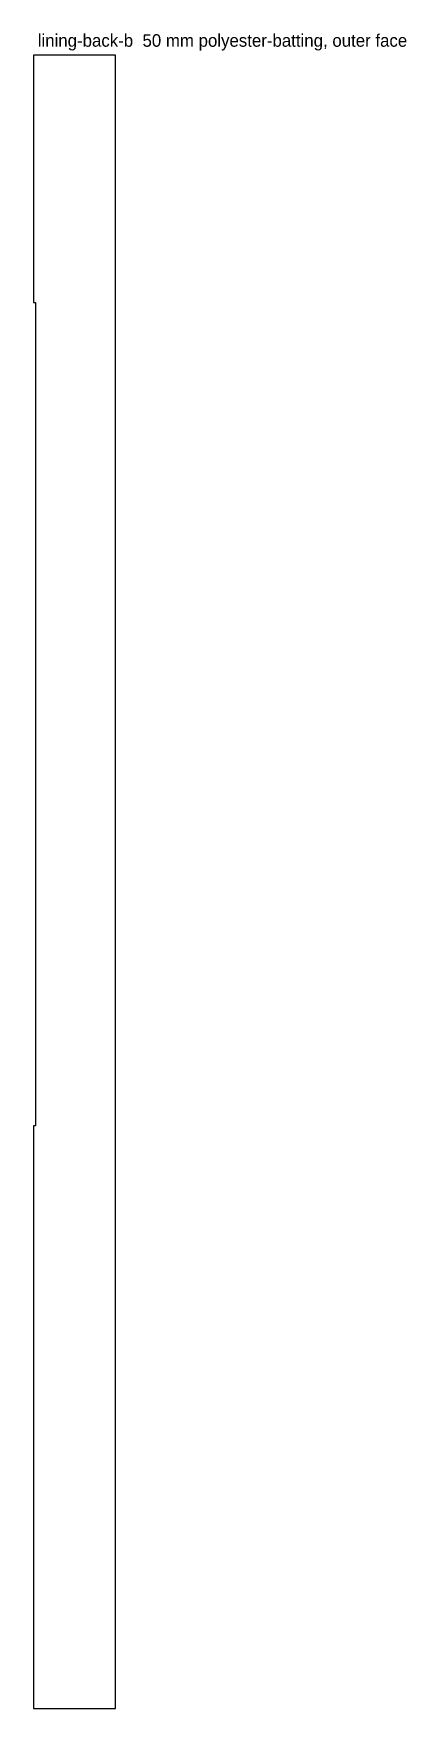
# Model space of a CAD drawing. Header units: millimetres. Extents: x 0 to 178, y 0 to 799.
import ezdxf

# ---------------------------------------------------------------- set-up
doc = ezdxf.new("R2010")
doc.units = ezdxf.units.MM
doc.layers.add('CUT_OUTSIDE', color=1, linetype='Continuous')
doc.layers.add('NOTES', color=7, linetype='Continuous')

msp = doc.modelspace()

# ---------------------------------------------------------------- linework, layer by layer
at = {"layer": 'CUT_OUTSIDE'}
msp.add_lwpolyline([(0, 0), (39, 0), (39, 789), (0, 789), (0, 671), (1, 671), (1, 278), (0, 278), (0, 0)], close=True, dxfattribs=at)

# ---------------------------------------------------------------- texts
at = {"layer": 'NOTES'}
msp.add_text('lining-back-b  50 mm polyester-batting, outer face', height=6, dxfattribs=at).set_placement((2, 793))

doc.saveas('drawing.dxf')
